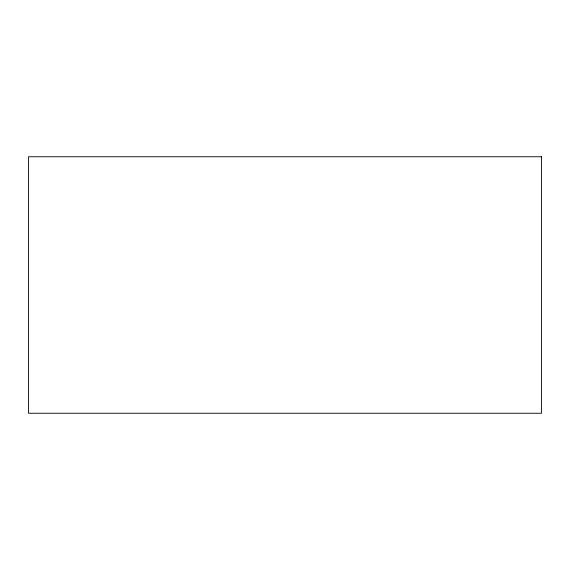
<?xml version="1.0" encoding="UTF-8"?>
<svg xmlns="http://www.w3.org/2000/svg" width="570" height="570" viewBox="0 0 570 570"><rect width="100%" height="100%" fill="white"/><g stroke="black" fill="none" stroke-linecap="round" stroke-linejoin="round"><path stroke-width="0.85" d="M541.5 156.75L28.5 156.75L28.5 413.25L541.5 413.25L541.5 156.75"/></g></svg>
